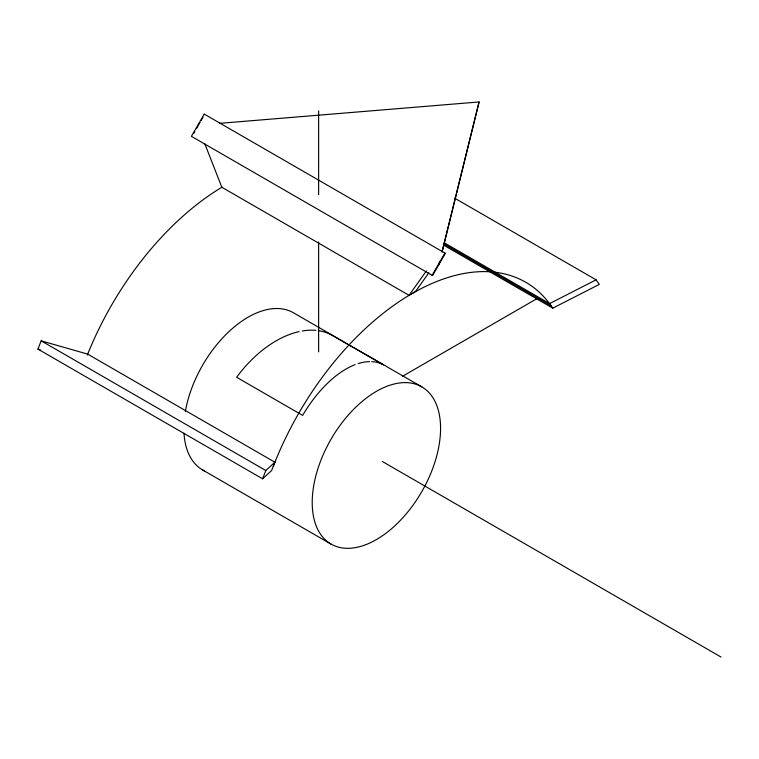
<?xml version="1.0" encoding="UTF-8"?>
<svg xmlns="http://www.w3.org/2000/svg" width="759" height="759" viewBox="0 0 759 759"><rect width="100%" height="100%" fill="white"/><g stroke="black" fill="none" stroke-linecap="round" stroke-linejoin="round"><path stroke-width="1.14" d="M439.537 261.77L438.968 264.815L439.537 262.51M442.099 251.419L479.081 101.953L219.522 123.356M442.099 252.168L479.081 101.953M37.95 349.102L41.157 340.829L87.674 354.121L274.872 462.203L271.665 470.476L262.586 478.796L37.95 349.102L40.218 349.747M262.586 478.796L265.802 470.523L274.872 462.203M193.611 133.565L194.778 131.544M196.534 128.518L197.701 126.497M198.867 124.476L200.034 122.455M201.201 120.434L202.947 117.398M432.099 275.299L444.935 253.06M204.797 143.726L221.818 187.245L409.016 295.317L426.397 270.944M428.807 272.87L415.439 291.617L409.016 295.317M402.612 376.217L536.774 298.761M444.214 242.766L549.582 303.6L596.09 279.834L599.297 284.397L552.789 308.163L443.332 244.967M454.537 198.108L596.09 279.834M443.778 243.867L551.186 305.877A226.922 131.013 -60 0 0 273.268 466.339M421.776 386.862A90.767 52.409 -60 0 0 314.397 482.079A90.767 52.409 -60 0 0 393.001 527.467A90.767 52.409 -60 0 0 421.776 386.862L293.41 312.755A90.767 52.409 -60 0 0 230.072 330.573A90.767 52.409 -60 0 0 185.367 411.473M382.27 461.453L721.05 657.047M41.157 340.829L265.802 470.523M202.644 469.963L331.009 544.08M549.582 303.6L552.789 308.163M318.628 110.842L318.628 194.74M318.628 241.998L318.628 351.882M198.279 125.112L198.279 125.852M87.313 355.089A226.922 131.013 -60 0 1 222.14 187.084M204.655 471.026A90.767 52.409 -60 0 1 183.982 433.161M355.165 364.633A93.964 49.847 -63.7 0 0 302.632 415.391L236.647 377.289A93.509 58.225 -55.8 0 1 299.093 331.607M358.22 363.57A93.964 49.847 -63.7 0 1 369.614 361.635M371.758 361.673A93.964 49.847 -63.7 0 1 383.532 364.832L330.715 334.567A93.509 58.225 -55.8 0 0 319.055 330.763M302.338 330.971A93.509 58.225 -55.8 0 1 315.877 330.364M204.247 114.106L191.41 136.335L432.545 275.555L445.381 253.326L204.247 114.106"/></g></svg>
